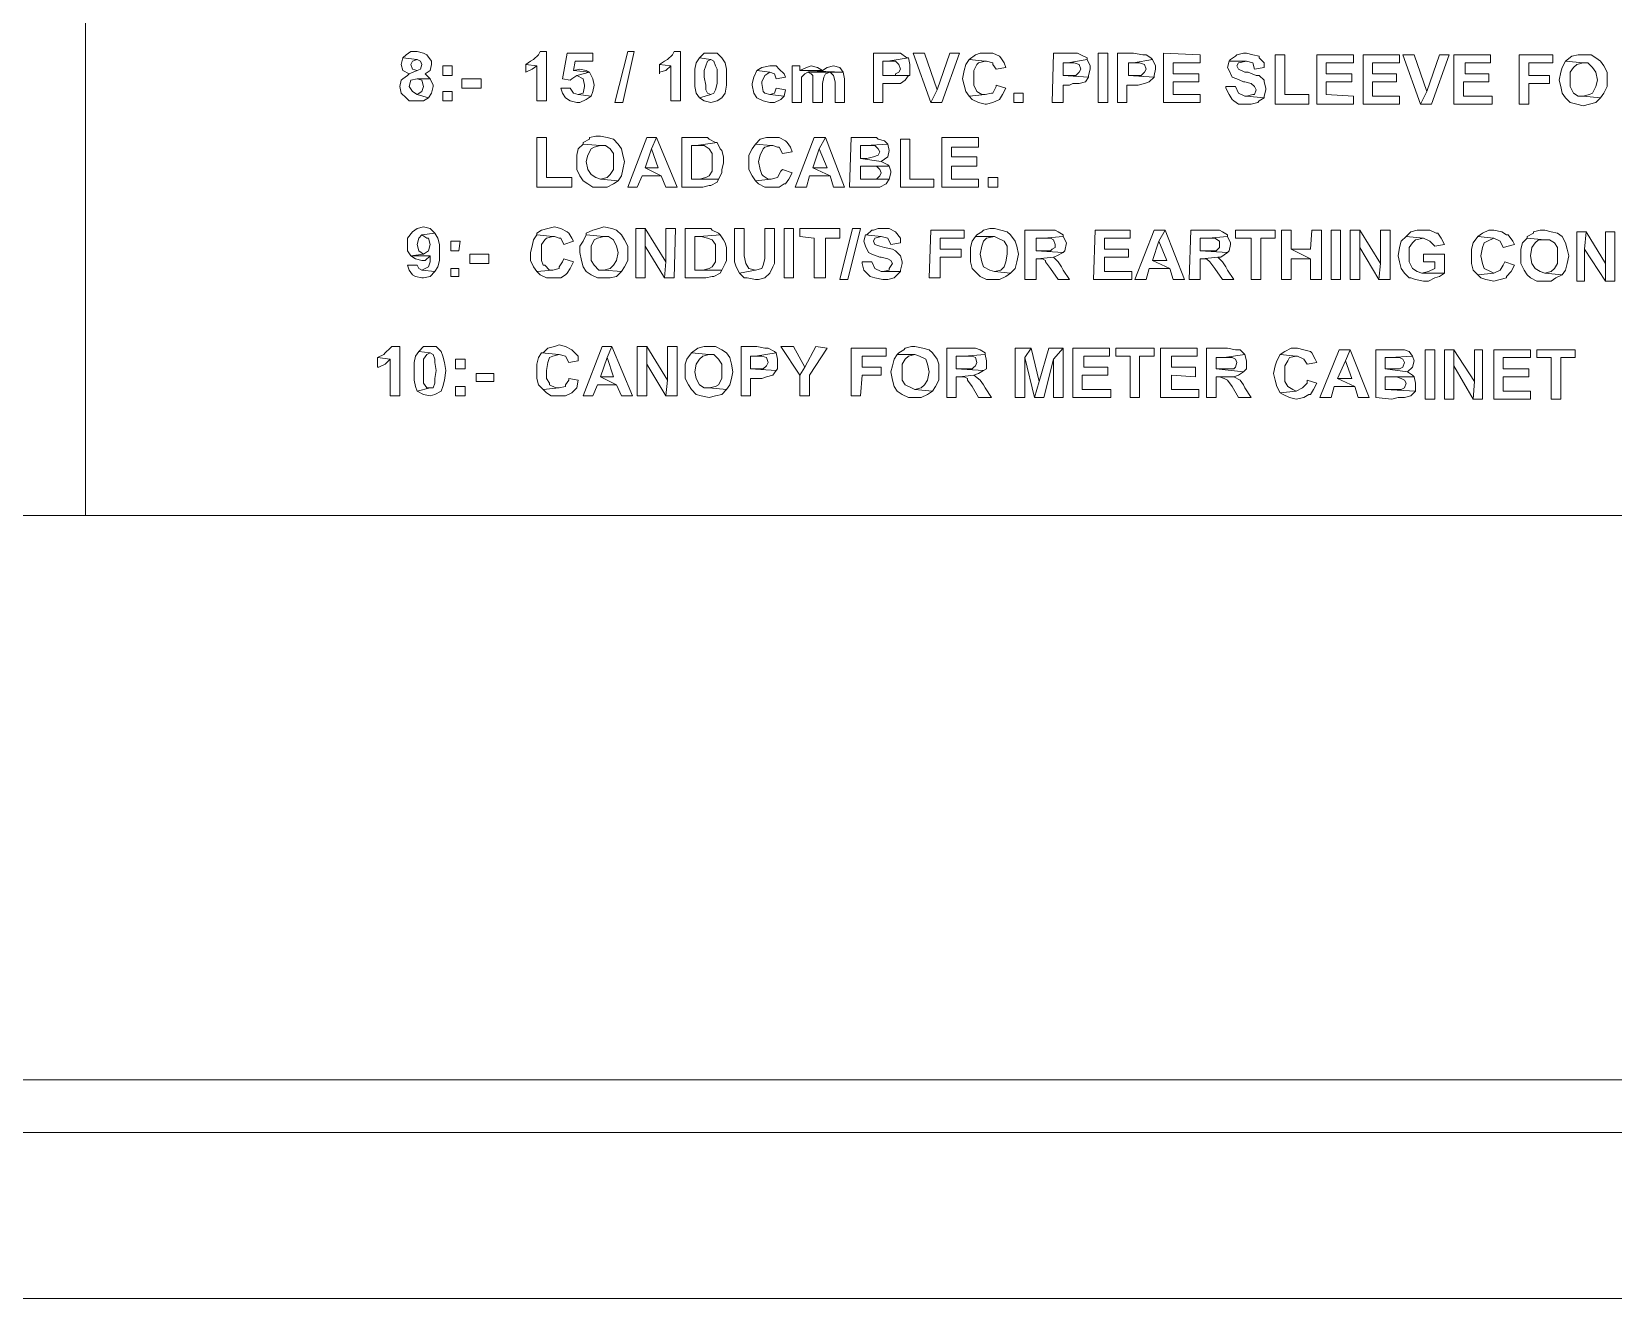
# Model space of a CAD drawing. Header units: inches. Extents: x 0.2 to 10.8, y 0.5 to 8.
# Drawn here: x 3.01 to 4.663, y 0.518 to 1.843 of the extents above; entities that cross this region are included whole.
import ezdxf

# ---------------------------------------------------------------- set-up
doc = ezdxf.new("R2010")
doc.units = ezdxf.units.IN
doc.header["$MEASUREMENT"] = 0
doc.layers.add('PDF_Geometry', color=7, linetype='Continuous')

msp = doc.modelspace()

# ---------------------------------------------------------------- linework, layer by layer
at = {"layer": 'PDF_Geometry', "lineweight": 13}
for points in [[(0.22, 7.9833), (10.7783, 7.9833), (10.7783, 0.5183), (0.22, 0.5183), (0.22, 7.9833)], [(0.3967, 0.6917), (0.3967, 7.81), (10.6017, 7.81), (10.6017, 0.6917), (0.3967, 0.6917)], [(0.7617, 6.8167), (5.7417, 6.8167), (5.7417, 1.3367), (0.7617, 1.3367), (0.7617, 6.8167)], [(3.0667, 6.8167), (5.7417, 6.8167), (5.7417, 1.3367), (3.0667, 1.3367), (3.0667, 6.8167)], [(3.4133, 1.8217), (3.4067, 1.8217), (3.4017, 1.8183), (3.3983, 1.815), (3.4133, 1.8133), (3.4167, 1.8117), (3.4183, 1.8083), (3.4167, 1.8033), (3.4133, 1.8017), (3.405, 1.7983), (3.4033, 1.7967), (3.3983, 1.7933), (3.3967, 1.7917), (3.395, 1.785), (3.3967, 1.7783), (3.4017, 1.7733), (3.405, 1.77), (3.4133, 1.77), (3.42, 1.77), (3.425, 1.7733), (3.4133, 1.7767), (3.4083, 1.78), (3.405, 1.785), (3.4067, 1.7917), (3.4133, 1.7933), (3.4267, 1.7933), (3.4217, 1.7983), (3.4267, 1.8017), (3.4283, 1.8083), (3.4283, 1.8117), (3.4233, 1.8183), (3.42, 1.82), (3.4133, 1.8217)], [(3.5483, 1.8217), (3.5417, 1.8217), (3.54, 1.8183), (3.535, 1.8133), (3.5317, 1.8117), (3.5267, 1.8083), (3.5383, 1.8067), (3.5383, 1.77), (3.5483, 1.77), (3.5483, 1.8217)], [(3.5967, 1.82), (3.57, 1.82), (3.565, 1.7933), (3.5733, 1.7917), (3.575, 1.7933), (3.58, 1.7967), (3.5933, 1.8), (3.5767, 1.8017), (3.5783, 1.8117), (3.5967, 1.8117), (3.5967, 1.82)], [(3.62, 1.7683), (3.6333, 1.8217), (3.64, 1.8217), (3.6283, 1.7683), (3.62, 1.7683)], [(3.6883, 1.8217), (3.6817, 1.8217), (3.68, 1.8183), (3.675, 1.8133), (3.6717, 1.8117), (3.6667, 1.8083), (3.6783, 1.8067), (3.6783, 1.77), (3.6883, 1.77), (3.6883, 1.8217)], [(3.72, 1.82), (3.7133, 1.82), (3.7083, 1.815), (3.7083, 1.815), (3.72, 1.8133), (3.7233, 1.8117), (3.725, 1.8067), (3.7267, 1.8033), (3.7267, 1.795), (3.7267, 1.7883), (3.725, 1.7817), (3.7233, 1.7783), (3.72, 1.7767), (3.7083, 1.7733), (3.7133, 1.77), (3.72, 1.7683), (3.7267, 1.77), (3.7317, 1.7733), (3.7317, 1.7733), (3.735, 1.7783), (3.7367, 1.7867), (3.7367, 1.795), (3.7367, 1.795), (3.7367, 1.8033), (3.735, 1.81), (3.7317, 1.815), (3.7267, 1.82), (3.72, 1.82)], [(3.9067, 1.82), (3.89, 1.82), (3.89, 1.7683), (3.9, 1.7683), (3.9, 1.7883), (3.9067, 1.7883), (3.9117, 1.7883), (3.9183, 1.7883), (3.9233, 1.7917), (3.9267, 1.7967), (3.9, 1.7967), (3.9, 1.8117), (3.905, 1.8117), (3.9267, 1.815), (3.925, 1.815), (3.9183, 1.82), (3.915, 1.82), (3.9067, 1.82)], [(3.9433, 1.82), (3.9317, 1.82), (3.95, 1.7683), (3.9567, 1.7817), (3.9433, 1.82)], [(3.98, 1.82), (3.97, 1.82), (3.9567, 1.7817), (3.95, 1.7683), (3.9617, 1.7683), (3.98, 1.82)], [(4.0083, 1.82), (4.0017, 1.82), (3.9967, 1.8183), (3.99, 1.8133), (3.99, 1.8133), (4.0067, 1.8117), (4.0083, 1.8117), (4.015, 1.81), (4.015, 1.8083), (4.0183, 1.8033), (4.0283, 1.805), (4.0267, 1.81), (4.0233, 1.815), (4.0217, 1.8167), (4.015, 1.82), (4.0083, 1.82)], [(4.095, 1.82), (4.0783, 1.82), (4.0767, 1.7683), (4.0883, 1.7683), (4.0883, 1.7867), (4.095, 1.7867), (4.0983, 1.7883), (4.105, 1.7883), (4.1117, 1.79), (4.115, 1.795), (4.0883, 1.7967), (4.0883, 1.81), (4.0933, 1.81), (4.1133, 1.8133), (4.1133, 1.815), (4.1067, 1.8183), (4.1033, 1.82), (4.095, 1.82)], [(4.125, 1.7683), (4.125, 1.82), (4.135, 1.82), (4.135, 1.7683), (4.125, 1.7683)], [(4.1617, 1.82), (4.145, 1.82), (4.145, 1.7683), (4.155, 1.7683), (4.155, 1.7867), (4.1633, 1.7867), (4.1667, 1.7867), (4.1733, 1.7883), (4.1783, 1.79), (4.1833, 1.795), (4.1567, 1.7967), (4.1567, 1.81), (4.1617, 1.81), (4.1817, 1.8133), (4.18, 1.815), (4.175, 1.8183), (4.1717, 1.8183), (4.1617, 1.82)], [(4.2317, 1.8183), (4.1933, 1.82), (4.1933, 1.7683), (4.2317, 1.7683), (4.2317, 1.7767), (4.2033, 1.7767), (4.2033, 1.79), (4.23, 1.79), (4.23, 1.7983), (4.2033, 1.7983), (4.2033, 1.81), (4.2317, 1.81), (4.2317, 1.8183)], [(4.28, 1.82), (4.2767, 1.82), (4.27, 1.8183), (4.2683, 1.8167), (4.2633, 1.8133), (4.2617, 1.8117), (4.28, 1.8117), (4.2867, 1.81), (4.2883, 1.8033), (4.2983, 1.805), (4.2983, 1.81), (4.2933, 1.815), (4.2933, 1.8167), (4.2867, 1.8183), (4.28, 1.82)], [(4.32, 1.8183), (4.31, 1.8183), (4.31, 1.7667), (4.345, 1.7667), (4.345, 1.7767), (4.32, 1.7767), (4.32, 1.8183)], [(4.3917, 1.8183), (4.3533, 1.8183), (4.3533, 1.7667), (4.3917, 1.7667), (4.3917, 1.775), (4.3633, 1.7767), (4.3633, 1.79), (4.39, 1.79), (4.39, 1.7983), (4.3633, 1.7983), (4.3633, 1.81), (4.3917, 1.81), (4.3917, 1.8183)], [(4.44, 1.8183), (4.4017, 1.8183), (4.4017, 1.7667), (4.44, 1.7667), (4.44, 1.775), (4.4117, 1.775), (4.4117, 1.79), (4.4367, 1.79), (4.4367, 1.7983), (4.4117, 1.7983), (4.4117, 1.81), (4.44, 1.81), (4.44, 1.8183)], [(4.455, 1.8183), (4.4433, 1.8183), (4.4617, 1.7667), (4.4683, 1.78), (4.455, 1.8183)], [(4.4917, 1.8183), (4.4817, 1.8183), (4.4683, 1.78), (4.4617, 1.7667), (4.4733, 1.7667), (4.4917, 1.8183)], [(4.535, 1.8183), (4.4967, 1.8183), (4.4967, 1.7667), (4.5367, 1.7667), (4.5367, 1.775), (4.5067, 1.775), (4.5067, 1.79), (4.5333, 1.79), (4.5333, 1.7983), (4.5083, 1.7983), (4.5083, 1.81), (4.535, 1.81), (4.535, 1.8183)], [(4.6, 1.8183), (4.565, 1.8183), (4.565, 1.7667), (4.575, 1.7667), (4.575, 1.7883), (4.5967, 1.7883), (4.5967, 1.7967), (4.575, 1.7967), (4.575, 1.81), (4.6, 1.81), (4.6, 1.8183)], [(4.6317, 1.8183), (4.6267, 1.8183), (4.62, 1.8167), (4.62, 1.8167), (4.6133, 1.8117), (4.6133, 1.8117), (4.6317, 1.81), (4.6367, 1.81), (4.6417, 1.805), (4.645, 1.8), (4.6467, 1.7917), (4.6467, 1.7917), (4.645, 1.785), (4.6417, 1.7783), (4.6383, 1.7767), (4.6317, 1.775), (4.65, 1.7733), (4.6533, 1.7783), (4.6567, 1.785), (4.6567, 1.7917), (4.6567, 1.7917), (4.6567, 1.8), (4.6533, 1.8067), (4.65, 1.8117), (4.645, 1.815), (4.64, 1.8183), (4.6317, 1.8183)], [(3.3983, 1.815), (3.3967, 1.8083), (3.3983, 1.8017), (3.3983, 1.8017), (3.405, 1.7983), (3.4133, 1.8017), (3.4083, 1.8033), (3.4067, 1.8083), (3.4083, 1.8117), (3.4133, 1.8133), (3.3983, 1.815)], [(3.45, 1.8067), (3.44, 1.8067), (3.44, 1.7967), (3.45, 1.7967), (3.45, 1.8067)], [(3.5267, 1.8083), (3.5267, 1.8), (3.5267, 1.8), (3.5333, 1.8033), (3.5383, 1.8067), (3.5267, 1.8083)], [(3.5833, 1.8033), (3.5767, 1.8017), (3.5933, 1.8), (3.59, 1.8017), (3.5833, 1.8033)], [(3.6667, 1.8083), (3.6667, 1.7983), (3.6667, 1.8), (3.6733, 1.8017), (3.6783, 1.8067), (3.6667, 1.8083)], [(3.7083, 1.815), (3.705, 1.81), (3.7033, 1.8033), (3.7033, 1.795), (3.7033, 1.795), (3.7033, 1.785), (3.705, 1.7783), (3.7083, 1.7733), (3.72, 1.7767), (3.7167, 1.7783), (3.715, 1.7817), (3.715, 1.7867), (3.7133, 1.795), (3.7133, 1.8017), (3.715, 1.8067), (3.7167, 1.8117), (3.72, 1.8133), (3.7083, 1.815)], [(3.7817, 1.8067), (3.7817, 1.8067), (3.7733, 1.805), (3.7683, 1.8017), (3.7683, 1.8017), (3.7817, 1.8), (3.7867, 1.7983), (3.7883, 1.7933), (3.7983, 1.795), (3.7967, 1.7983), (3.7917, 1.8033), (3.7883, 1.8067), (3.7817, 1.8067)], [(3.8133, 1.8067), (3.805, 1.8067), (3.805, 1.7683), (3.815, 1.7683), (3.815, 1.7867), (3.815, 1.7883), (3.815, 1.795), (3.8183, 1.7983), (3.8217, 1.8), (3.8583, 1.8), (3.8133, 1.8017), (3.8133, 1.8067)], [(3.825, 1.8067), (3.82, 1.805), (3.8133, 1.8017), (3.8367, 1.8017), (3.8317, 1.805), (3.825, 1.8067)], [(3.8483, 1.8067), (3.8417, 1.805), (3.8367, 1.8017), (3.8133, 1.8017), (3.8583, 1.8), (3.855, 1.805), (3.855, 1.805), (3.8483, 1.8067)], [(3.9267, 1.815), (3.905, 1.8117), (3.905, 1.8117), (3.9133, 1.8117), (3.9167, 1.8083), (3.9183, 1.8033), (3.9167, 1.8), (3.9133, 1.7983), (3.9133, 1.7967), (3.905, 1.7967), (3.9, 1.7967), (3.9267, 1.7967), (3.9283, 1.7967), (3.9283, 1.805), (3.9283, 1.8083), (3.9267, 1.815)], [(3.99, 1.8133), (3.9867, 1.8083), (3.985, 1.8017), (3.9833, 1.7933), (3.985, 1.7867), (3.9867, 1.78), (3.99, 1.775), (4.0067, 1.7767), (4.0033, 1.7767), (3.9983, 1.78), (3.9983, 1.78), (3.995, 1.7867), (3.995, 1.795), (3.995, 1.8017), (3.9983, 1.8083), (4, 1.81), (4.0067, 1.8117), (3.99, 1.8133)], [(4.1133, 1.8133), (4.0933, 1.81), (4.0933, 1.81), (4.1, 1.81), (4.105, 1.8083), (4.1067, 1.8033), (4.105, 1.8), (4.1017, 1.7967), (4.1017, 1.7967), (4.0933, 1.7967), (4.0883, 1.7967), (4.115, 1.795), (4.115, 1.7967), (4.1167, 1.8033), (4.1167, 1.8067), (4.1133, 1.8133)], [(4.1817, 1.8133), (4.1617, 1.81), (4.1617, 1.81), (4.1683, 1.81), (4.1733, 1.8083), (4.175, 1.8033), (4.1733, 1.8), (4.17, 1.7967), (4.1683, 1.7967), (4.1617, 1.7967), (4.1567, 1.7967), (4.1833, 1.795), (4.1833, 1.7967), (4.185, 1.8033), (4.185, 1.8067), (4.1817, 1.8133)], [(4.2617, 1.8117), (4.26, 1.805), (4.2617, 1.8017), (4.265, 1.795), (4.27, 1.7933), (4.2767, 1.79), (4.2783, 1.79), (4.285, 1.7883), (4.2883, 1.785), (4.29, 1.7817), (4.2883, 1.7767), (4.2867, 1.7767), (4.28, 1.775), (4.2983, 1.7733), (4.2983, 1.775), (4.3, 1.7817), (4.3, 1.7833), (4.2983, 1.79), (4.2983, 1.7917), (4.2933, 1.7967), (4.29, 1.7967), (4.2817, 1.8), (4.2783, 1.8), (4.2717, 1.8033), (4.27, 1.8067), (4.2717, 1.81), (4.2717, 1.81), (4.28, 1.8117), (4.2617, 1.8117)], [(4.6133, 1.8117), (4.61, 1.805), (4.6083, 1.8), (4.6067, 1.7917), (4.6083, 1.785), (4.61, 1.7783), (4.6133, 1.7733), (4.6183, 1.7683), (4.625, 1.7667), (4.6317, 1.765), (4.6383, 1.7667), (4.645, 1.7683), (4.65, 1.7733), (4.65, 1.7733), (4.6317, 1.775), (4.6267, 1.775), (4.6217, 1.7783), (4.6217, 1.7783), (4.6183, 1.785), (4.6183, 1.7917), (4.6183, 1.7917), (4.6183, 1.8), (4.6217, 1.805), (4.625, 1.8083), (4.6317, 1.81), (4.6133, 1.8117)], [(3.4267, 1.7933), (3.4133, 1.7933), (3.4183, 1.7917), (3.42, 1.785), (3.4183, 1.78), (3.4133, 1.7767), (3.425, 1.7733), (3.4283, 1.7783), (3.43, 1.785), (3.43, 1.7867), (3.4267, 1.7933)], [(3.46, 1.7833), (3.46, 1.7933), (3.48, 1.7933), (3.48, 1.7833), (3.46, 1.7833)], [(3.5933, 1.8), (3.58, 1.7967), (3.5867, 1.7933), (3.5867, 1.7933), (3.5883, 1.7867), (3.5883, 1.785), (3.5867, 1.7783), (3.5817, 1.7767), (3.595, 1.775), (3.5967, 1.78), (3.5983, 1.7867), (3.5967, 1.7933), (3.5933, 1.8)], [(3.7683, 1.8017), (3.765, 1.795), (3.7633, 1.7883), (3.7633, 1.7867), (3.765, 1.7783), (3.7683, 1.7733), (3.7683, 1.7733), (3.775, 1.77), (3.7817, 1.7683), (3.7867, 1.7683), (3.7933, 1.7717), (3.7967, 1.775), (3.7817, 1.7767), (3.7767, 1.7783), (3.775, 1.78), (3.7733, 1.7883), (3.7733, 1.79), (3.7767, 1.7967), (3.7817, 1.8), (3.7683, 1.8017)], [(3.8217, 1.8), (3.825, 1.7983), (3.8267, 1.7967), (3.8267, 1.79), (3.8267, 1.7683), (3.8367, 1.7683), (3.8367, 1.7867), (3.8367, 1.7883), (3.8383, 1.795), (3.84, 1.7983), (3.845, 1.8), (3.8217, 1.8)], [(3.8583, 1.8), (3.8217, 1.8), (3.845, 1.8), (3.8483, 1.7967), (3.8483, 1.7967), (3.85, 1.79), (3.85, 1.7683), (3.86, 1.7683), (3.86, 1.7933), (3.86, 1.7933), (3.8583, 1.8)], [(4.0183, 1.7867), (4.0183, 1.785), (4.015, 1.7783), (4.0133, 1.7783), (4.0067, 1.7767), (3.99, 1.775), (3.9933, 1.7717), (4, 1.7683), (4.0067, 1.7667), (4.0083, 1.7667), (4.015, 1.7683), (4.0217, 1.7717), (4.0217, 1.7717), (4.025, 1.7767), (4.0283, 1.7833), (4.0183, 1.7867)], [(3.45, 1.78), (3.44, 1.78), (3.44, 1.77), (3.45, 1.77), (3.45, 1.78)], [(3.5733, 1.7833), (3.5633, 1.7833), (3.565, 1.7783), (3.5683, 1.7733), (3.5733, 1.77), (3.58, 1.7683), (3.5833, 1.7683), (3.59, 1.7717), (3.595, 1.775), (3.5817, 1.7767), (3.5767, 1.7783), (3.5733, 1.7833)], [(3.7883, 1.7833), (3.7867, 1.7783), (3.7817, 1.7767), (3.7967, 1.775), (3.7983, 1.7817), (3.7883, 1.7833)], [(4.0367, 1.7683), (4.0367, 1.7783), (4.0467, 1.7783), (4.0467, 1.7683), (4.0367, 1.7683)], [(4.2683, 1.785), (4.2583, 1.785), (4.2583, 1.7833), (4.2617, 1.7767), (4.265, 1.7717), (4.2667, 1.77), (4.2717, 1.7667), (4.28, 1.7667), (4.285, 1.7667), (4.2917, 1.7683), (4.2933, 1.77), (4.2983, 1.7733), (4.28, 1.775), (4.2783, 1.775), (4.2717, 1.7783), (4.2717, 1.7783), (4.2683, 1.785)], [(3.5483, 1.7317), (3.5383, 1.7317), (3.5383, 1.68), (3.575, 1.68), (3.575, 1.69), (3.5483, 1.69), (3.5483, 1.7317)], [(3.5867, 1.725), (3.5817, 1.72), (3.58, 1.7133), (3.58, 1.7067), (3.58, 1.6983), (3.5833, 1.6917), (3.5867, 1.6867), (3.5917, 1.6833), (3.5967, 1.68), (3.605, 1.68), (3.6117, 1.68), (3.6183, 1.6833), (3.6233, 1.6867), (3.6233, 1.6867), (3.605, 1.6883), (3.6, 1.69), (3.595, 1.6933), (3.595, 1.6933), (3.5917, 1.6983), (3.59, 1.7067), (3.59, 1.7067), (3.5917, 1.7133), (3.595, 1.72), (3.5983, 1.7217), (3.605, 1.7233), (3.5867, 1.725)], [(3.605, 1.7333), (3.6, 1.7333), (3.5933, 1.7317), (3.5933, 1.73), (3.5867, 1.7267), (3.5867, 1.725), (3.605, 1.7233), (3.61, 1.7233), (3.615, 1.72), (3.6183, 1.715), (3.6183, 1.7067), (3.6183, 1.7067), (3.6183, 1.6983), (3.615, 1.6933), (3.6117, 1.69), (3.605, 1.6883), (3.6233, 1.6867), (3.6267, 1.6917), (3.6283, 1.6983), (3.63, 1.7067), (3.63, 1.7067), (3.6283, 1.7133), (3.6267, 1.72), (3.6233, 1.725), (3.6183, 1.73), (3.6117, 1.7317), (3.605, 1.7333)], [(3.6633, 1.7317), (3.6533, 1.7317), (3.6333, 1.68), (3.6433, 1.68), (3.6483, 1.6917), (3.6683, 1.6917), (3.6517, 1.7), (3.6583, 1.72), (3.6633, 1.7317)], [(3.6633, 1.7317), (3.6583, 1.72), (3.665, 1.7), (3.6517, 1.7), (3.6683, 1.6917), (3.6733, 1.68), (3.685, 1.68), (3.6633, 1.7317)], [(3.7083, 1.7317), (3.69, 1.7317), (3.69, 1.68), (3.71, 1.68), (3.7117, 1.68), (3.7183, 1.6817), (3.72, 1.6817), (3.7267, 1.685), (3.7283, 1.6883), (3.7, 1.6883), (3.7, 1.7233), (3.705, 1.7233), (3.7267, 1.7267), (3.725, 1.7267), (3.7183, 1.73), (3.7167, 1.7317), (3.7083, 1.7317)], [(3.7267, 1.7267), (3.705, 1.7233), (3.7067, 1.7233), (3.7133, 1.7233), (3.7183, 1.72), (3.7217, 1.715), (3.7217, 1.7133), (3.7217, 1.7067), (3.7217, 1.7033), (3.7217, 1.6967), (3.7183, 1.6917), (3.715, 1.69), (3.7083, 1.6883), (3.7, 1.6883), (3.7283, 1.6883), (3.7317, 1.695), (3.7317, 1.6983), (3.7333, 1.705), (3.7333, 1.7117), (3.7317, 1.7183), (3.73, 1.72), (3.7267, 1.7267)], [(3.7667, 1.725), (3.7633, 1.72), (3.76, 1.7133), (3.76, 1.705), (3.76, 1.6983), (3.7633, 1.6917), (3.7667, 1.6867), (3.7833, 1.6883), (3.78, 1.6883), (3.775, 1.6917), (3.7733, 1.6933), (3.7717, 1.6983), (3.77, 1.7067), (3.7717, 1.7133), (3.775, 1.72), (3.7767, 1.7217), (3.7833, 1.7233), (3.7667, 1.725)], [(3.785, 1.7317), (3.7783, 1.7317), (3.7717, 1.73), (3.7667, 1.725), (3.7667, 1.725), (3.7833, 1.7233), (3.785, 1.7233), (3.79, 1.7217), (3.7917, 1.7217), (3.795, 1.715), (3.805, 1.7167), (3.8033, 1.7217), (3.8, 1.7267), (3.7983, 1.7283), (3.7917, 1.7317), (3.785, 1.7317)], [(3.84, 1.7317), (3.8283, 1.7317), (3.8083, 1.68), (3.82, 1.68), (3.8233, 1.6917), (3.845, 1.6917), (3.8267, 1.7), (3.8333, 1.72), (3.84, 1.7317)], [(3.84, 1.7317), (3.8333, 1.72), (3.8417, 1.7), (3.8267, 1.7), (3.845, 1.6917), (3.8483, 1.68), (3.86, 1.68), (3.84, 1.7317)], [(3.8867, 1.7317), (3.8667, 1.7317), (3.865, 1.68), (3.8833, 1.68), (3.89, 1.68), (3.895, 1.68), (3.8967, 1.68), (3.9033, 1.6833), (3.9067, 1.6883), (3.8767, 1.6883), (3.8767, 1.7017), (3.885, 1.7017), (3.9067, 1.7017), (3.905, 1.7033), (3.8983, 1.7067), (3.8767, 1.71), (3.8767, 1.7233), (3.8817, 1.7233), (3.905, 1.725), (3.9017, 1.7283), (3.895, 1.73), (3.8933, 1.7317), (3.8867, 1.7317)], [(3.905, 1.725), (3.8817, 1.7233), (3.885, 1.7233), (3.8917, 1.7233), (3.895, 1.72), (3.8967, 1.7167), (3.895, 1.7133), (3.89, 1.7117), (3.89, 1.7117), (3.8833, 1.71), (3.8767, 1.71), (3.8983, 1.7067), (3.905, 1.7117), (3.9067, 1.7183), (3.905, 1.725)], [(3.9283, 1.73), (3.9183, 1.73), (3.9183, 1.68), (3.9533, 1.68), (3.9533, 1.6883), (3.9283, 1.6883), (3.9283, 1.73)], [(4, 1.7317), (3.9617, 1.7317), (3.9617, 1.68), (4, 1.68), (4, 1.6883), (3.9717, 1.6883), (3.9717, 1.7017), (3.9983, 1.7017), (3.9983, 1.7117), (3.9717, 1.7117), (3.9717, 1.7217), (4, 1.7217), (4, 1.7317)], [(3.795, 1.6983), (3.7933, 1.6967), (3.79, 1.69), (3.79, 1.69), (3.7833, 1.6883), (3.7667, 1.6867), (3.77, 1.6833), (3.7767, 1.68), (3.7833, 1.68), (3.7833, 1.68), (3.7917, 1.68), (3.7967, 1.6833), (3.7983, 1.6833), (3.8017, 1.6883), (3.805, 1.695), (3.795, 1.6983)], [(3.9067, 1.7017), (3.885, 1.7017), (3.8867, 1.7017), (3.8933, 1.7017), (3.8967, 1.6983), (3.8983, 1.695), (3.8967, 1.6917), (3.8933, 1.6883), (3.885, 1.6883), (3.8767, 1.6883), (3.9067, 1.6883), (3.9083, 1.695), (3.9083, 1.6967), (3.9067, 1.7017)], [(4.01, 1.68), (4.01, 1.69), (4.02, 1.69), (4.02, 1.68), (4.01, 1.68)], [(3.42, 1.6383), (3.4133, 1.6367), (3.4083, 1.6333), (3.4033, 1.6267), (3.4033, 1.62), (3.4033, 1.6133), (3.4067, 1.6083), (3.42, 1.61), (3.415, 1.6133), (3.415, 1.6133), (3.4133, 1.62), (3.4133, 1.62), (3.415, 1.6267), (3.4183, 1.63), (3.4317, 1.6317), (3.4317, 1.6317), (3.4267, 1.6367), (3.42, 1.6383)], [(3.5567, 1.6383), (3.55, 1.6367), (3.5433, 1.635), (3.5383, 1.6317), (3.5383, 1.63), (3.555, 1.6283), (3.5567, 1.6283), (3.5617, 1.6267), (3.5633, 1.6267), (3.5667, 1.62), (3.5767, 1.6233), (3.575, 1.6267), (3.5717, 1.6317), (3.57, 1.6333), (3.5633, 1.6367), (3.5567, 1.6383)], [(3.6083, 1.6383), (3.6033, 1.6367), (3.5967, 1.635), (3.5967, 1.635), (3.59, 1.6317), (3.59, 1.63), (3.6083, 1.6283), (3.6133, 1.6283), (3.6183, 1.625), (3.6217, 1.6183), (3.6233, 1.6117), (3.6233, 1.6117), (3.6217, 1.6033), (3.6183, 1.5983), (3.615, 1.595), (3.6083, 1.5933), (3.6267, 1.5917), (3.63, 1.5967), (3.6333, 1.6033), (3.6333, 1.6117), (3.6333, 1.6117), (3.6333, 1.6183), (3.63, 1.625), (3.6267, 1.63), (3.6217, 1.635), (3.6167, 1.6367), (3.6083, 1.6383)], [(3.6517, 1.6367), (3.6417, 1.6367), (3.6417, 1.585), (3.6517, 1.585), (3.6517, 1.6183), (3.6517, 1.6367)], [(3.6517, 1.6367), (3.6517, 1.6183), (3.6717, 1.585), (3.6733, 1.6017), (3.6517, 1.6367)], [(3.6833, 1.6367), (3.6733, 1.6367), (3.6733, 1.6017), (3.6717, 1.585), (3.6817, 1.585), (3.6833, 1.6367)], [(3.7117, 1.6367), (3.6933, 1.6367), (3.6933, 1.585), (3.7133, 1.585), (3.715, 1.585), (3.7217, 1.5867), (3.7233, 1.5867), (3.73, 1.59), (3.7317, 1.5933), (3.7033, 1.5933), (3.7033, 1.6283), (3.7083, 1.6283), (3.73, 1.63), (3.7283, 1.6317), (3.7217, 1.635), (3.72, 1.6367), (3.7117, 1.6367)], [(3.755, 1.6367), (3.745, 1.6367), (3.745, 1.6083), (3.745, 1.6017), (3.7467, 1.5967), (3.75, 1.59), (3.7667, 1.5933), (3.7667, 1.5933), (3.76, 1.595), (3.7567, 1.6), (3.7567, 1.6), (3.755, 1.6083), (3.755, 1.6367)], [(3.7867, 1.6367), (3.7767, 1.6367), (3.7767, 1.6083), (3.7767, 1.605), (3.775, 1.5983), (3.7733, 1.595), (3.7667, 1.5933), (3.75, 1.59), (3.75, 1.59), (3.755, 1.585), (3.7583, 1.585), (3.7667, 1.5833), (3.77, 1.5833), (3.7767, 1.585), (3.7767, 1.585), (3.7817, 1.59), (3.7817, 1.59), (3.785, 1.5967), (3.7867, 1.6), (3.7867, 1.61), (3.7867, 1.6367)], [(3.7967, 1.585), (3.7967, 1.6367), (3.8067, 1.6367), (3.8067, 1.585), (3.7967, 1.585)], [(3.855, 1.6367), (3.8133, 1.6367), (3.8133, 1.6283), (3.8283, 1.6267), (3.8283, 1.585), (3.84, 1.585), (3.84, 1.6267), (3.855, 1.6267), (3.855, 1.6367)], [(3.855, 1.5833), (3.8683, 1.6367), (3.8767, 1.6367), (3.8633, 1.5833), (3.855, 1.5833)], [(3.9, 1.6367), (3.895, 1.6367), (3.89, 1.635), (3.8883, 1.635), (3.8833, 1.63), (3.8817, 1.63), (3.8983, 1.6283), (3.905, 1.6267), (3.9083, 1.62), (3.9183, 1.6217), (3.9183, 1.6267), (3.9133, 1.6333), (3.9133, 1.6333), (3.9067, 1.6367), (3.9, 1.6367)], [(4.0167, 1.6367), (4.0117, 1.6367), (4.005, 1.635), (4.0033, 1.6333), (3.9983, 1.63), (3.9967, 1.6283), (4.0167, 1.6283), (4.02, 1.6267), (4.0267, 1.6233), (4.03, 1.6183), (4.03, 1.61), (4.03, 1.61), (4.0283, 1.6017), (4.0267, 1.5967), (4.0233, 1.5933), (4.0167, 1.5917), (4.0333, 1.59), (4.0383, 1.595), (4.04, 1.6017), (4.0417, 1.61), (4.0417, 1.61), (4.04, 1.6183), (4.0383, 1.6233), (4.0333, 1.63), (4.03, 1.6333), (4.0233, 1.635), (4.0167, 1.6367)], [(3.4317, 1.6317), (3.4183, 1.63), (3.4233, 1.6267), (3.425, 1.6267), (3.4267, 1.62), (3.425, 1.6133), (3.42, 1.61), (3.4067, 1.6083), (3.4267, 1.6083), (3.4267, 1.6017), (3.425, 1.5967), (3.4183, 1.5933), (3.4317, 1.5917), (3.435, 1.5967), (3.4367, 1.6033), (3.4367, 1.6117), (3.4367, 1.62), (3.435, 1.6267), (3.4317, 1.6317)], [(3.4583, 1.6233), (3.4483, 1.6233), (3.4483, 1.6133), (3.4567, 1.6133), (3.4583, 1.6233)], [(3.5383, 1.63), (3.535, 1.625), (3.5333, 1.6183), (3.5317, 1.6117), (3.5317, 1.6033), (3.535, 1.5967), (3.5383, 1.5917), (3.555, 1.5933), (3.5517, 1.5933), (3.5467, 1.5983), (3.545, 1.5983), (3.5433, 1.6033), (3.5433, 1.6117), (3.5433, 1.62), (3.5467, 1.625), (3.5483, 1.6267), (3.555, 1.6283), (3.5383, 1.63)], [(3.59, 1.63), (3.5867, 1.6233), (3.5833, 1.6183), (3.5833, 1.6117), (3.585, 1.6033), (3.5867, 1.5967), (3.59, 1.5917), (3.595, 1.5883), (3.6017, 1.585), (3.6083, 1.585), (3.615, 1.585), (3.6217, 1.5867), (3.6267, 1.5917), (3.6267, 1.5917), (3.6083, 1.5933), (3.6033, 1.5933), (3.5983, 1.5983), (3.5983, 1.5983), (3.595, 1.6033), (3.595, 1.6117), (3.595, 1.6117), (3.595, 1.6183), (3.5983, 1.625), (3.6017, 1.6267), (3.6083, 1.6283), (3.59, 1.63)], [(3.73, 1.63), (3.7083, 1.6283), (3.71, 1.6283), (3.7167, 1.6267), (3.7217, 1.625), (3.725, 1.62), (3.725, 1.6183), (3.725, 1.61), (3.725, 1.6083), (3.725, 1.6017), (3.7217, 1.5967), (3.7183, 1.595), (3.7117, 1.5933), (3.7033, 1.5933), (3.7317, 1.5933), (3.735, 1.6), (3.7367, 1.6033), (3.7367, 1.61), (3.7367, 1.6167), (3.735, 1.6217), (3.7333, 1.625), (3.73, 1.63)], [(3.8817, 1.63), (3.88, 1.6233), (3.8817, 1.6183), (3.885, 1.6117), (3.8883, 1.61), (3.8967, 1.6067), (3.8983, 1.6067), (3.905, 1.605), (3.9083, 1.6033), (3.91, 1.6), (3.9067, 1.595), (3.9067, 1.5933), (3.9, 1.5917), (3.9183, 1.5917), (3.9183, 1.5933), (3.92, 1.6), (3.92, 1.6017), (3.9183, 1.6083), (3.9183, 1.6083), (3.9133, 1.6133), (3.91, 1.615), (3.9017, 1.6167), (3.8967, 1.6183), (3.8917, 1.62), (3.89, 1.6233), (3.8917, 1.6267), (3.8917, 1.6267), (3.8983, 1.6283), (3.8817, 1.63)], [(3.985, 1.635), (3.95, 1.635), (3.9483, 1.585), (3.96, 1.585), (3.96, 1.6067), (3.9817, 1.6067), (3.9817, 1.615), (3.96, 1.615), (3.96, 1.6267), (3.985, 1.6267), (3.985, 1.635)], [(3.9967, 1.6283), (3.9933, 1.6233), (3.9917, 1.6167), (3.9917, 1.61), (3.9917, 1.6017), (3.9933, 1.595), (3.9983, 1.59), (4.0017, 1.5867), (4.0083, 1.5833), (4.0167, 1.5833), (4.0217, 1.5833), (4.0283, 1.5867), (4.0333, 1.59), (4.0333, 1.59), (4.0167, 1.5917), (4.0117, 1.5933), (4.005, 1.5967), (4.005, 1.5967), (4.0033, 1.6017), (4.0017, 1.61), (4.0017, 1.61), (4.0033, 1.6183), (4.005, 1.6233), (4.0083, 1.6267), (4.0167, 1.6283), (3.9967, 1.6283)], [(4.0717, 1.635), (4.0483, 1.635), (4.0483, 1.5833), (4.06, 1.5833), (4.06, 1.605), (4.0617, 1.605), (4.0783, 1.6067), (4.0817, 1.6083), (4.0883, 1.6117), (4.06, 1.6133), (4.06, 1.6267), (4.0683, 1.6267), (4.0883, 1.6283), (4.0883, 1.63), (4.0833, 1.6333), (4.08, 1.635), (4.0717, 1.635)], [(4.0883, 1.6283), (4.0683, 1.6267), (4.0683, 1.6267), (4.075, 1.6267), (4.0783, 1.625), (4.08, 1.62), (4.08, 1.6167), (4.0767, 1.615), (4.075, 1.6133), (4.0667, 1.6133), (4.06, 1.6133), (4.0883, 1.6117), (4.09, 1.6133), (4.0917, 1.6217), (4.0917, 1.6217), (4.0883, 1.6283)], [(4.1583, 1.635), (4.1217, 1.635), (4.12, 1.5833), (4.16, 1.5833), (4.16, 1.5917), (4.1317, 1.5917), (4.1317, 1.6067), (4.1567, 1.6067), (4.1567, 1.615), (4.1317, 1.615), (4.1317, 1.6267), (4.1583, 1.6267), (4.1583, 1.635)], [(4.195, 1.635), (4.1833, 1.635), (4.1633, 1.5833), (4.175, 1.5833), (4.1783, 1.595), (4.2, 1.595), (4.1817, 1.6033), (4.1883, 1.6233), (4.195, 1.635)], [(4.195, 1.635), (4.1883, 1.6233), (4.1967, 1.6033), (4.1817, 1.6033), (4.2, 1.595), (4.2033, 1.5833), (4.215, 1.5833), (4.195, 1.635)], [(4.2433, 1.635), (4.2217, 1.635), (4.22, 1.5833), (4.2317, 1.5833), (4.2317, 1.605), (4.2333, 1.605), (4.25, 1.6067), (4.2533, 1.6067), (4.26, 1.6117), (4.2317, 1.6133), (4.2317, 1.6267), (4.24, 1.6267), (4.26, 1.6283), (4.26, 1.63), (4.255, 1.6333), (4.2517, 1.635), (4.2433, 1.635)], [(4.26, 1.6283), (4.24, 1.6267), (4.24, 1.6267), (4.2467, 1.6267), (4.2517, 1.6233), (4.2517, 1.62), (4.2517, 1.6167), (4.2483, 1.6133), (4.2467, 1.6133), (4.2383, 1.6133), (4.2317, 1.6133), (4.26, 1.6117), (4.2617, 1.6133), (4.2633, 1.62), (4.2633, 1.6217), (4.26, 1.6283)], [(4.31, 1.635), (4.2683, 1.635), (4.2683, 1.6267), (4.285, 1.6267), (4.285, 1.5833), (4.295, 1.5833), (4.295, 1.6267), (4.31, 1.6267), (4.31, 1.635)], [(4.3267, 1.635), (4.3167, 1.635), (4.3167, 1.5833), (4.3267, 1.5833), (4.3267, 1.605), (4.3467, 1.605), (4.3267, 1.615), (4.3267, 1.635)], [(4.3583, 1.635), (4.3483, 1.635), (4.3467, 1.615), (4.3267, 1.615), (4.3467, 1.605), (4.3467, 1.5833), (4.3583, 1.5833), (4.3583, 1.635)], [(4.3683, 1.5833), (4.3683, 1.635), (4.3783, 1.635), (4.3783, 1.5833), (4.3683, 1.5833)], [(4.3983, 1.635), (4.3883, 1.635), (4.3883, 1.5833), (4.3983, 1.5833), (4.3983, 1.6167), (4.3983, 1.635)], [(4.3983, 1.635), (4.3983, 1.6167), (4.4183, 1.5833), (4.42, 1.6), (4.3983, 1.635)], [(4.43, 1.635), (4.42, 1.635), (4.42, 1.6), (4.4183, 1.5833), (4.43, 1.5833), (4.43, 1.635)], [(4.4467, 1.6283), (4.4417, 1.6233), (4.4417, 1.6233), (4.44, 1.6167), (4.4383, 1.6083), (4.44, 1.6017), (4.4417, 1.595), (4.445, 1.59), (4.45, 1.585), (4.4517, 1.585), (4.4567, 1.5833), (4.465, 1.5817), (4.47, 1.5817), (4.4767, 1.585), (4.4817, 1.5867), (4.4867, 1.59), (4.4633, 1.59), (4.4583, 1.5917), (4.4533, 1.595), (4.4533, 1.595), (4.45, 1.6017), (4.45, 1.6083), (4.45, 1.6167), (4.4533, 1.6217), (4.4567, 1.625), (4.465, 1.6267), (4.4467, 1.6283)], [(4.465, 1.635), (4.4583, 1.635), (4.4517, 1.6333), (4.4467, 1.6283), (4.465, 1.6267), (4.465, 1.6267), (4.4717, 1.6233), (4.4717, 1.6233), (4.4767, 1.6183), (4.4867, 1.62), (4.4833, 1.6267), (4.48, 1.6317), (4.4783, 1.6317), (4.4717, 1.635), (4.465, 1.635)], [(4.5217, 1.6283), (4.5167, 1.6217), (4.515, 1.615), (4.515, 1.6083), (4.515, 1.6), (4.5167, 1.5933), (4.5217, 1.5883), (4.5383, 1.59), (4.535, 1.5917), (4.5283, 1.595), (4.5283, 1.595), (4.5267, 1.6), (4.525, 1.6083), (4.5267, 1.6167), (4.5283, 1.6217), (4.5317, 1.6233), (4.5383, 1.6267), (4.5217, 1.6283)], [(4.5383, 1.635), (4.5333, 1.635), (4.5267, 1.6317), (4.5217, 1.6283), (4.5217, 1.6283), (4.5383, 1.6267), (4.5383, 1.6267), (4.545, 1.6233), (4.545, 1.6233), (4.5483, 1.6167), (4.56, 1.62), (4.5583, 1.6233), (4.5533, 1.63), (4.5517, 1.63), (4.5467, 1.6333), (4.5383, 1.635)], [(4.5733, 1.6267), (4.5683, 1.6217), (4.5667, 1.615), (4.5667, 1.6083), (4.5667, 1.6), (4.57, 1.5933), (4.5733, 1.5883), (4.5767, 1.585), (4.5833, 1.5817), (4.5917, 1.5817), (4.5983, 1.5817), (4.6033, 1.585), (4.61, 1.5883), (4.61, 1.5883), (4.5917, 1.59), (4.5867, 1.5917), (4.5817, 1.595), (4.5817, 1.595), (4.5783, 1.6), (4.5767, 1.6083), (4.5767, 1.6083), (4.5783, 1.6167), (4.5817, 1.6217), (4.585, 1.625), (4.5917, 1.625), (4.5733, 1.6267)], [(4.5917, 1.635), (4.5867, 1.635), (4.58, 1.6333), (4.58, 1.6317), (4.5733, 1.6283), (4.5733, 1.6267), (4.5917, 1.625), (4.5967, 1.625), (4.6017, 1.6217), (4.605, 1.6167), (4.605, 1.6083), (4.605, 1.6083), (4.605, 1.6), (4.6017, 1.595), (4.5983, 1.5917), (4.5917, 1.59), (4.61, 1.5883), (4.6133, 1.5933), (4.615, 1.6), (4.6167, 1.6083), (4.6167, 1.6083), (4.615, 1.615), (4.6133, 1.6217), (4.61, 1.6283), (4.605, 1.6317), (4.5983, 1.6333), (4.5917, 1.635)], [(4.635, 1.6333), (4.625, 1.6333), (4.625, 1.5817), (4.6333, 1.5817), (4.6333, 1.615), (4.635, 1.6333)], [(4.635, 1.6333), (4.6333, 1.615), (4.655, 1.5817), (4.655, 1.6), (4.635, 1.6333)], [(4.665, 1.6333), (4.655, 1.6333), (4.655, 1.6), (4.655, 1.5817), (4.665, 1.5817), (4.665, 1.6333)], [(3.4067, 1.6083), (3.4117, 1.605), (3.4183, 1.6033), (3.4217, 1.6033), (3.4267, 1.6083), (3.4067, 1.6083)], [(3.4683, 1.6), (3.4683, 1.61), (3.4883, 1.61), (3.4883, 1.6), (3.4683, 1.6)], [(3.5667, 1.605), (3.565, 1.6017), (3.5617, 1.5967), (3.5617, 1.595), (3.555, 1.5933), (3.5383, 1.5917), (3.5417, 1.5883), (3.5483, 1.585), (3.555, 1.585), (3.555, 1.585), (3.5633, 1.585), (3.5683, 1.5883), (3.57, 1.59), (3.5733, 1.595), (3.5767, 1.6017), (3.5667, 1.605)], [(4.0783, 1.6067), (4.0617, 1.605), (4.0667, 1.605), (4.07, 1.6033), (4.07, 1.6017), (4.075, 1.595), (4.0833, 1.5833), (4.095, 1.5833), (4.0883, 1.5933), (4.0867, 1.5967), (4.0833, 1.6017), (4.0783, 1.6067)], [(4.25, 1.6067), (4.2333, 1.605), (4.2383, 1.605), (4.2417, 1.6017), (4.2417, 1.6017), (4.2467, 1.595), (4.255, 1.5833), (4.2667, 1.5833), (4.26, 1.5933), (4.2583, 1.5967), (4.255, 1.6017), (4.25, 1.6067)], [(4.4867, 1.61), (4.465, 1.61), (4.465, 1.6017), (4.4767, 1.6017), (4.4767, 1.595), (4.47, 1.5917), (4.4633, 1.59), (4.4867, 1.59), (4.4867, 1.61)], [(3.4133, 1.5983), (3.4033, 1.5983), (3.405, 1.5933), (3.4083, 1.5883), (3.4117, 1.5867), (3.4183, 1.585), (3.42, 1.585), (3.4267, 1.5867), (3.4317, 1.5917), (3.4317, 1.5917), (3.4183, 1.5933), (3.415, 1.595), (3.4133, 1.5983)], [(3.4567, 1.595), (3.4483, 1.595), (3.4483, 1.5867), (3.4567, 1.5867), (3.4567, 1.595)], [(3.8883, 1.6017), (3.8783, 1.6017), (3.8783, 1.6), (3.88, 1.5933), (3.885, 1.5883), (3.8867, 1.5867), (3.8917, 1.585), (3.9, 1.5833), (3.905, 1.5833), (3.9117, 1.585), (3.9133, 1.5867), (3.9183, 1.5917), (3.9, 1.5917), (3.8983, 1.5917), (3.8917, 1.595), (3.8917, 1.595), (3.8883, 1.6017)], [(4.55, 1.6017), (4.5483, 1.5983), (4.545, 1.5933), (4.545, 1.5933), (4.5383, 1.59), (4.5217, 1.5883), (4.525, 1.585), (4.53, 1.5833), (4.5383, 1.5817), (4.5383, 1.5817), (4.545, 1.5833), (4.5517, 1.585), (4.5517, 1.5867), (4.5567, 1.5917), (4.56, 1.5983), (4.55, 1.6017)], [(3.395, 1.5133), (3.3867, 1.5133), (3.385, 1.5117), (3.38, 1.5067), (3.3783, 1.505), (3.3717, 1.5017), (3.385, 1.5), (3.385, 1.4617), (3.395, 1.4617), (3.395, 1.5133)], [(3.415, 1.5083), (3.4117, 1.5033), (3.41, 1.4967), (3.41, 1.4883), (3.41, 1.4883), (3.41, 1.4783), (3.4117, 1.4717), (3.4133, 1.4667), (3.4267, 1.47), (3.4233, 1.47), (3.42, 1.475), (3.42, 1.48), (3.42, 1.4883), (3.42, 1.495), (3.42, 1.5), (3.4233, 1.505), (3.4267, 1.5067), (3.415, 1.5083)], [(3.4267, 1.5133), (3.42, 1.5133), (3.415, 1.5083), (3.415, 1.5083), (3.4267, 1.5067), (3.43, 1.505), (3.4317, 1.5), (3.4317, 1.4967), (3.4333, 1.4883), (3.4317, 1.48), (3.4317, 1.475), (3.43, 1.47), (3.4267, 1.47), (3.4133, 1.4667), (3.42, 1.4633), (3.4267, 1.4617), (3.4317, 1.4633), (3.4383, 1.4667), (3.4383, 1.4667), (3.44, 1.4717), (3.4417, 1.4783), (3.4433, 1.4883), (3.4433, 1.4883), (3.4417, 1.4967), (3.44, 1.5033), (3.4383, 1.5083), (3.4333, 1.5133), (3.4267, 1.5133)], [(3.5433, 1.5067), (3.54, 1.5017), (3.5383, 1.495), (3.5383, 1.4867), (3.5383, 1.48), (3.54, 1.4733), (3.545, 1.4683), (3.5617, 1.47), (3.5583, 1.47), (3.5517, 1.4733), (3.5517, 1.475), (3.5483, 1.48), (3.5483, 1.4883), (3.55, 1.4967), (3.5517, 1.5017), (3.555, 1.5033), (3.5617, 1.505), (3.5433, 1.5067)], [(3.5617, 1.515), (3.5567, 1.5133), (3.55, 1.5117), (3.545, 1.5067), (3.5433, 1.5067), (3.5617, 1.505), (3.5617, 1.505), (3.5683, 1.5033), (3.5683, 1.5033), (3.5717, 1.4967), (3.5817, 1.4983), (3.5817, 1.5033), (3.5767, 1.5083), (3.575, 1.51), (3.5683, 1.5133), (3.5617, 1.515)], [(3.6167, 1.5133), (3.6067, 1.5133), (3.5867, 1.4617), (3.5967, 1.4617), (3.6017, 1.4733), (3.6217, 1.4733), (3.605, 1.4817), (3.6117, 1.5017), (3.6167, 1.5133)], [(3.6167, 1.5133), (3.6117, 1.5017), (3.6183, 1.4817), (3.605, 1.4817), (3.6217, 1.4733), (3.6267, 1.4617), (3.6383, 1.4617), (3.6167, 1.5133)], [(3.6533, 1.5133), (3.6433, 1.5133), (3.6433, 1.4617), (3.6533, 1.4617), (3.6533, 1.495), (3.6533, 1.5133)], [(3.6533, 1.5133), (3.6533, 1.495), (3.6733, 1.4617), (3.675, 1.4783), (3.6533, 1.5133)], [(3.685, 1.5133), (3.675, 1.5133), (3.675, 1.4783), (3.6733, 1.4617), (3.685, 1.4617), (3.685, 1.5133)], [(3.7, 1.5067), (3.695, 1.5), (3.6933, 1.495), (3.6933, 1.4867), (3.6933, 1.48), (3.6967, 1.4733), (3.7, 1.4683), (3.705, 1.4633), (3.71, 1.4617), (3.7183, 1.46), (3.725, 1.4617), (3.7317, 1.4633), (3.7367, 1.4683), (3.7367, 1.4683), (3.7183, 1.47), (3.7133, 1.47), (3.7083, 1.4733), (3.7083, 1.4733), (3.705, 1.48), (3.7033, 1.4867), (3.7033, 1.4867), (3.705, 1.495), (3.7083, 1.5), (3.7117, 1.5033), (3.7183, 1.505), (3.7, 1.5067)], [(3.7183, 1.5133), (3.7133, 1.5133), (3.7067, 1.5117), (3.7067, 1.5117), (3.7, 1.5067), (3.7, 1.5067), (3.7183, 1.505), (3.7233, 1.505), (3.7283, 1.5), (3.7317, 1.495), (3.7317, 1.4867), (3.7317, 1.4867), (3.7317, 1.48), (3.7283, 1.4733), (3.725, 1.4717), (3.7183, 1.47), (3.7367, 1.4683), (3.74, 1.4733), (3.7417, 1.48), (3.7433, 1.4867), (3.7433, 1.4867), (3.7417, 1.495), (3.74, 1.5017), (3.7367, 1.5067), (3.7317, 1.51), (3.725, 1.5133), (3.7183, 1.5133)], [(3.7683, 1.5133), (3.7517, 1.5133), (3.7517, 1.4617), (3.7617, 1.4617), (3.7617, 1.48), (3.7683, 1.48), (3.7733, 1.48), (3.7783, 1.4817), (3.785, 1.4833), (3.7883, 1.4883), (3.7617, 1.49), (3.7617, 1.5033), (3.7667, 1.5033), (3.7883, 1.5067), (3.7867, 1.5083), (3.78, 1.5117), (3.7767, 1.5117), (3.7683, 1.5133)], [(3.7883, 1.5067), (3.7667, 1.5033), (3.7667, 1.5033), (3.7733, 1.5033), (3.7783, 1.5017), (3.78, 1.4967), (3.7783, 1.4933), (3.775, 1.49), (3.775, 1.49), (3.7667, 1.49), (3.7617, 1.49), (3.7883, 1.4883), (3.79, 1.49), (3.79, 1.4967), (3.79, 1.5), (3.7883, 1.5067)], [(3.8067, 1.5133), (3.7933, 1.5133), (3.8133, 1.4833), (3.8183, 1.4917), (3.8067, 1.5133)], [(3.8417, 1.5117), (3.83, 1.5133), (3.8183, 1.4917), (3.8133, 1.4833), (3.8133, 1.4617), (3.8233, 1.4617), (3.8233, 1.4833), (3.8417, 1.5117)], [(3.9033, 1.5117), (3.8667, 1.5117), (3.8667, 1.4617), (3.8767, 1.4617), (3.8783, 1.4833), (3.8983, 1.4833), (3.8983, 1.4917), (3.8783, 1.4917), (3.8783, 1.5033), (3.9033, 1.5033), (3.9033, 1.5117)], [(3.915, 1.505), (3.9117, 1.5), (3.91, 1.4933), (3.9083, 1.4867), (3.91, 1.4783), (3.9117, 1.4717), (3.915, 1.4667), (3.92, 1.4633), (3.9267, 1.46), (3.9333, 1.46), (3.94, 1.46), (3.9467, 1.4633), (3.9517, 1.4667), (3.9517, 1.4667), (3.9333, 1.4683), (3.93, 1.47), (3.9233, 1.4733), (3.9233, 1.4733), (3.92, 1.4783), (3.92, 1.4867), (3.92, 1.4867), (3.92, 1.495), (3.9233, 1.5), (3.9267, 1.5033), (3.9333, 1.505), (3.915, 1.505)], [(3.9333, 1.5133), (3.93, 1.5133), (3.9233, 1.5117), (3.9217, 1.51), (3.9167, 1.5067), (3.915, 1.505), (3.9333, 1.505), (3.9383, 1.5033), (3.945, 1.5), (3.9467, 1.495), (3.9483, 1.4867), (3.9483, 1.4867), (3.9467, 1.4783), (3.9433, 1.4733), (3.94, 1.47), (3.9333, 1.4683), (3.9517, 1.4667), (3.955, 1.4717), (3.9583, 1.4783), (3.9583, 1.4867), (3.9583, 1.4867), (3.9583, 1.495), (3.9567, 1.5), (3.9517, 1.5067), (3.9483, 1.51), (3.9417, 1.5117), (3.9333, 1.5133)], [(3.9883, 1.5117), (3.9667, 1.5117), (3.9667, 1.46), (3.9767, 1.46), (3.9767, 1.4817), (3.98, 1.4817), (3.995, 1.4833), (4, 1.485), (4.005, 1.4883), (3.9767, 1.49), (3.9767, 1.5033), (3.985, 1.5033), (4.0067, 1.505), (4.0067, 1.5067), (4.0017, 1.51), (3.9967, 1.5117), (3.9883, 1.5117)], [(4.0067, 1.505), (3.985, 1.5033), (3.9867, 1.5033), (3.9933, 1.5033), (3.9967, 1.5017), (3.9983, 1.4967), (3.9967, 1.4933), (3.995, 1.4917), (3.9933, 1.49), (3.985, 1.49), (3.9767, 1.49), (4.005, 1.4883), (4.0083, 1.49), (4.0083, 1.4983), (4.0083, 1.4983), (4.0067, 1.505)], [(4.055, 1.5117), (4.0383, 1.5117), (4.0383, 1.46), (4.0483, 1.46), (4.0483, 1.5017), (4.055, 1.5117)], [(4.055, 1.5117), (4.0483, 1.5017), (4.0583, 1.46), (4.0633, 1.4767), (4.055, 1.5117)], [(4.0883, 1.5117), (4.0733, 1.5117), (4.0633, 1.4767), (4.0583, 1.46), (4.0683, 1.46), (4.0783, 1.5), (4.0883, 1.5117)], [(4.0883, 1.5117), (4.0783, 1.5), (4.0783, 1.46), (4.0883, 1.46), (4.0883, 1.5117)], [(4.1367, 1.5117), (4.0983, 1.5117), (4.0983, 1.46), (4.1383, 1.46), (4.1383, 1.4683), (4.1083, 1.4683), (4.1083, 1.4833), (4.135, 1.4833), (4.135, 1.4917), (4.11, 1.4917), (4.11, 1.5033), (4.1367, 1.5033), (4.1367, 1.5117)], [(4.1833, 1.5117), (4.1433, 1.5117), (4.1433, 1.5033), (4.1583, 1.5033), (4.1583, 1.46), (4.1683, 1.46), (4.1683, 1.5033), (4.1833, 1.5033), (4.1833, 1.5117)], [(4.2283, 1.5117), (4.19, 1.5117), (4.19, 1.46), (4.23, 1.46), (4.23, 1.4683), (4.2017, 1.4683), (4.2017, 1.4833), (4.2267, 1.4817), (4.2267, 1.4917), (4.2017, 1.4917), (4.2017, 1.5033), (4.2283, 1.5033), (4.2283, 1.5117)], [(4.26, 1.5117), (4.2383, 1.5117), (4.2383, 1.46), (4.2483, 1.46), (4.2483, 1.4817), (4.2517, 1.4817), (4.2667, 1.4817), (4.2717, 1.4833), (4.2767, 1.4867), (4.2483, 1.49), (4.2483, 1.5017), (4.2567, 1.5017), (4.2783, 1.505), (4.2783, 1.505), (4.2733, 1.51), (4.2683, 1.51), (4.26, 1.5117)], [(4.2783, 1.505), (4.2567, 1.5017), (4.2583, 1.5017), (4.265, 1.5017), (4.2683, 1.5), (4.27, 1.4967), (4.2683, 1.4917), (4.2667, 1.49), (4.265, 1.49), (4.2567, 1.49), (4.2483, 1.49), (4.2767, 1.4867), (4.28, 1.49), (4.28, 1.4967), (4.28, 1.4983), (4.2783, 1.505)], [(4.315, 1.505), (4.3117, 1.4983), (4.31, 1.4933), (4.3083, 1.485), (4.31, 1.4783), (4.3117, 1.4717), (4.315, 1.465), (4.3317, 1.4667), (4.3283, 1.4683), (4.3233, 1.4717), (4.3233, 1.4717), (4.32, 1.4767), (4.32, 1.485), (4.32, 1.4933), (4.3233, 1.4983), (4.325, 1.5017), (4.3317, 1.5033), (4.315, 1.505)], [(4.3333, 1.5117), (4.3267, 1.5117), (4.32, 1.5083), (4.315, 1.505), (4.315, 1.505), (4.3317, 1.5033), (4.3333, 1.5033), (4.34, 1.5), (4.34, 1.5), (4.3433, 1.495), (4.3533, 1.4967), (4.3517, 1.5), (4.3483, 1.5067), (4.3467, 1.5083), (4.34, 1.51), (4.3333, 1.5117)], [(4.3883, 1.51), (4.3767, 1.51), (4.3567, 1.46), (4.3683, 1.46), (4.3717, 1.4717), (4.3933, 1.4717), (4.375, 1.48), (4.3833, 1.4983), (4.3883, 1.51)], [(4.3883, 1.51), (4.3833, 1.4983), (4.39, 1.48), (4.375, 1.48), (4.3933, 1.4717), (4.3967, 1.46), (4.4083, 1.46), (4.3883, 1.51)], [(4.435, 1.51), (4.415, 1.51), (4.415, 1.46), (4.4317, 1.4583), (4.4383, 1.46), (4.445, 1.46), (4.445, 1.46), (4.4517, 1.4617), (4.4567, 1.4667), (4.425, 1.4683), (4.425, 1.4817), (4.4333, 1.4817), (4.455, 1.4817), (4.4533, 1.4833), (4.4483, 1.4867), (4.425, 1.49), (4.425, 1.5017), (4.43, 1.5017), (4.4533, 1.5033), (4.45, 1.5083), (4.445, 1.51), (4.4433, 1.51), (4.435, 1.51)], [(4.4667, 1.4583), (4.4667, 1.51), (4.4767, 1.51), (4.4767, 1.4583), (4.4667, 1.4583)], [(4.4967, 1.51), (4.4867, 1.51), (4.4867, 1.4583), (4.4967, 1.4583), (4.4967, 1.4933), (4.4967, 1.51)], [(4.4967, 1.51), (4.4967, 1.4933), (4.5167, 1.4583), (4.5183, 1.4767), (4.4967, 1.51)], [(4.5267, 1.51), (4.5183, 1.51), (4.5183, 1.4767), (4.5167, 1.4583), (4.5267, 1.4583), (4.5267, 1.51)], [(4.5767, 1.51), (4.5383, 1.51), (4.5383, 1.4583), (4.5767, 1.4583), (4.5767, 1.4667), (4.5483, 1.4667), (4.5483, 1.4817), (4.575, 1.4817), (4.575, 1.49), (4.5483, 1.49), (4.5483, 1.5017), (4.5767, 1.5017), (4.5767, 1.51)], [(4.6233, 1.51), (4.5833, 1.51), (4.5833, 1.5017), (4.5983, 1.5017), (4.5983, 1.4583), (4.6083, 1.4583), (4.6083, 1.5017), (4.6233, 1.5017), (4.6233, 1.51)], [(3.3717, 1.5017), (3.3717, 1.4917), (3.3733, 1.4917), (3.38, 1.495), (3.385, 1.5), (3.3717, 1.5017)], [(3.4633, 1.5), (3.4533, 1.5), (3.4533, 1.49), (3.4633, 1.49), (3.4633, 1.5)], [(4.4533, 1.5033), (4.43, 1.5017), (4.4333, 1.5017), (4.44, 1.5017), (4.4433, 1.5), (4.445, 1.4967), (4.4433, 1.4917), (4.44, 1.49), (4.4383, 1.49), (4.4317, 1.49), (4.425, 1.49), (4.4483, 1.4867), (4.4533, 1.4917), (4.455, 1.4983), (4.4533, 1.5033)], [(3.4633, 1.4717), (3.4533, 1.4717), (3.4533, 1.4617), (3.4633, 1.4617), (3.4633, 1.4717)], [(3.475, 1.4767), (3.475, 1.485), (3.4933, 1.485), (3.4933, 1.4767), (3.475, 1.4767)], [(3.5717, 1.48), (3.5717, 1.4783), (3.5683, 1.4733), (3.5683, 1.4717), (3.5617, 1.47), (3.545, 1.4683), (3.5483, 1.465), (3.5533, 1.4617), (3.5617, 1.4617), (3.5617, 1.4617), (3.5683, 1.4617), (3.575, 1.465), (3.575, 1.465), (3.58, 1.47), (3.5817, 1.4783), (3.5717, 1.48)], [(3.995, 1.4833), (3.98, 1.4817), (3.985, 1.4817), (3.9883, 1.48), (3.9883, 1.4783), (3.9933, 1.4717), (4, 1.46), (4.0133, 1.46), (4.0067, 1.47), (4.005, 1.4733), (4.0017, 1.4783), (3.995, 1.4833)], [(4.2667, 1.4817), (4.2517, 1.4817), (4.2567, 1.48), (4.26, 1.4783), (4.26, 1.4783), (4.265, 1.4717), (4.2717, 1.46), (4.285, 1.46), (4.2783, 1.47), (4.2767, 1.4733), (4.2733, 1.4783), (4.2667, 1.4817)], [(4.3433, 1.4783), (4.3433, 1.475), (4.3383, 1.47), (4.3383, 1.47), (4.3317, 1.4667), (4.315, 1.465), (4.3183, 1.4633), (4.325, 1.46), (4.3317, 1.4583), (4.3317, 1.4583), (4.34, 1.46), (4.345, 1.4633), (4.3467, 1.4633), (4.35, 1.4683), (4.3533, 1.475), (4.3433, 1.4783)], [(4.455, 1.4817), (4.4333, 1.4817), (4.4367, 1.4817), (4.4417, 1.48), (4.445, 1.4783), (4.4467, 1.475), (4.445, 1.47), (4.4417, 1.4683), (4.435, 1.4683), (4.425, 1.4683), (4.4567, 1.4667), (4.4567, 1.4733), (4.4567, 1.475), (4.455, 1.4817)], [(10.4933, 0.7467), (0.5067, 0.7467)]]:
    msp.add_lwpolyline(points, dxfattribs=at)

doc.saveas('drawing.dxf')
